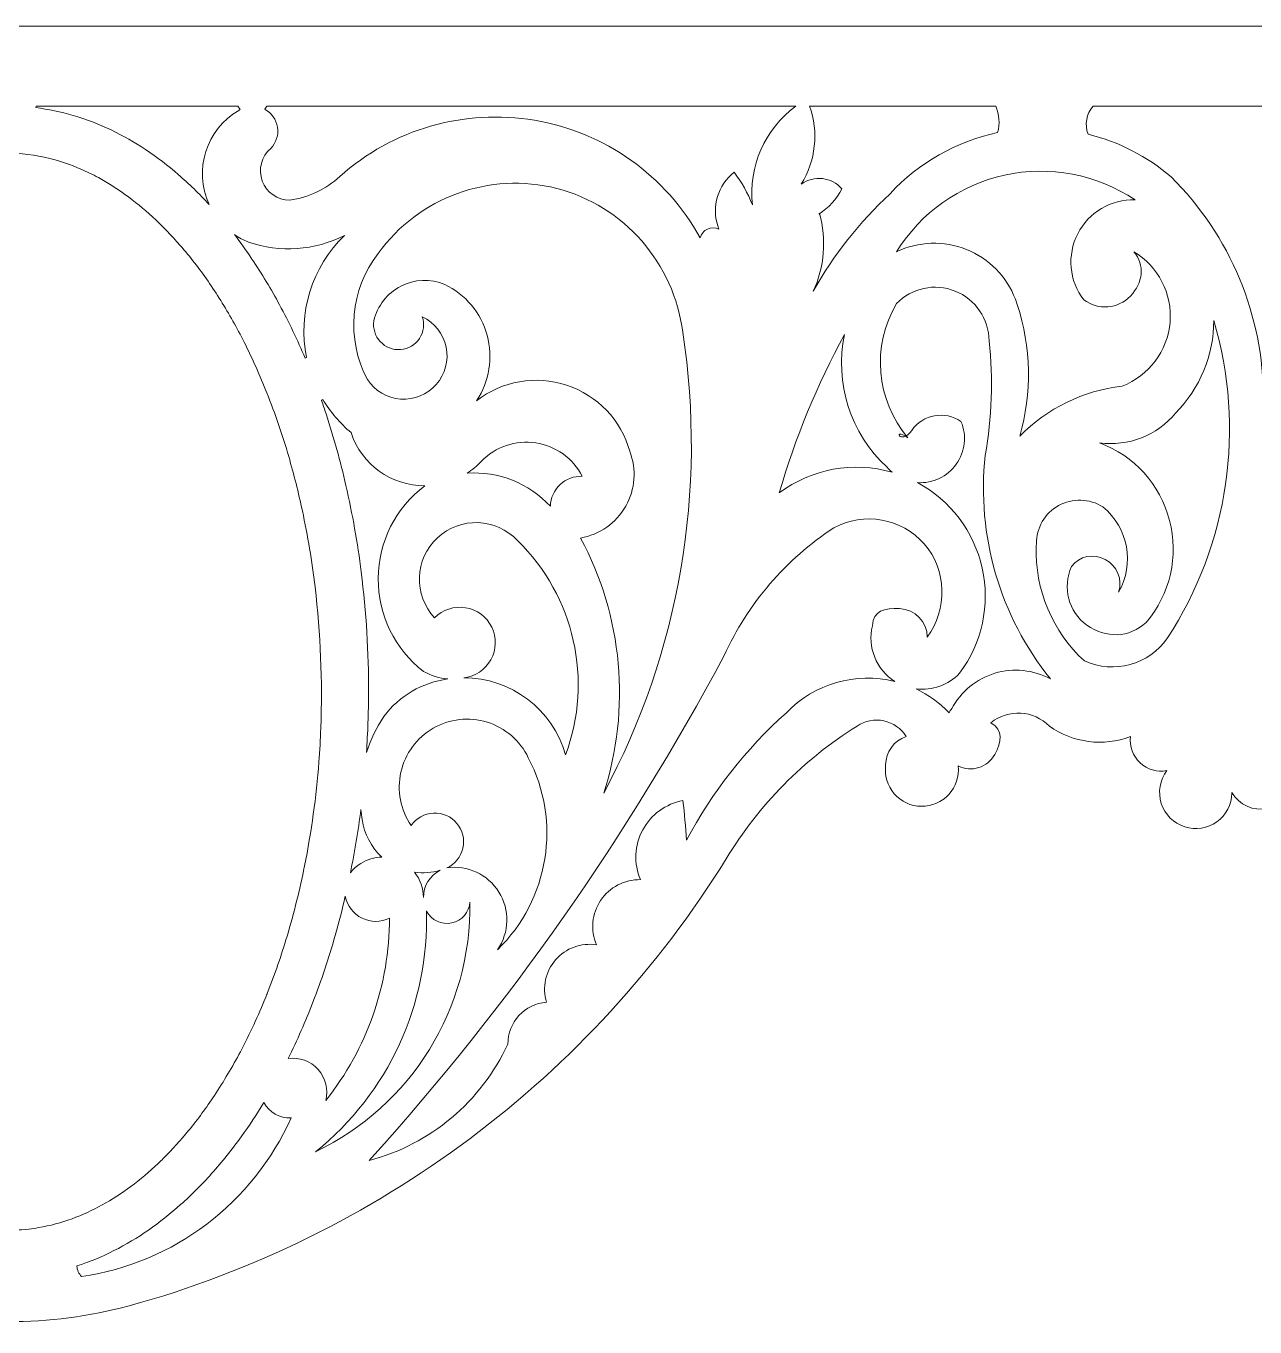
# Model space of a CAD drawing. Header units: millimetres. Extents: x 4607 to 4809, y 1593 to 1731.
# Drawn here: x 4709.4 to 4765.2, y 1592.9 to 1652.1 of the extents above; entities that cross this region are included whole.
import ezdxf

# ---------------------------------------------------------------- set-up
doc = ezdxf.new("R2010")
doc.units = ezdxf.units.MM
doc.header["$MEASUREMENT"] = 0
doc.layers.add('SITARA ALL', color=18, linetype='Continuous', true_color=0x000000)

msp = doc.modelspace()

# ---------------------------------------------------------------- linework, layer by layer
at = {"layer": 'SITARA ALL', "lineweight": 9}
for points, knots in [([(4764.194, 1617.232), (4764.512, 1616.66), (4765.169, 1616.365), (4765.808, 1616.508), (4766.447, 1616.65), (4766.914, 1617.175), (4766.958, 1617.829), (4767.922, 1616.636), (4769.368, 1615.936), (4770.902, 1615.92), (4772.435, 1615.905), (4773.889, 1616.568), (4774.877, 1617.742), (4775.455, 1618.49), (4775.917, 1619.32), (4776.25, 1620.205), (4776.372, 1619.757), (4776.646, 1619.365), (4777.026, 1619.098), (4775.909, 1618.091), (4775.426, 1616.557), (4775.768, 1615.092), (4775.496, 1615.404), (4775.067, 1615.527), (4774.671, 1615.407), (4774.275, 1615.287), (4773.987, 1614.953), (4773.934, 1614.543), (4773.339, 1615.278), (4772.373, 1615.605), (4771.454, 1615.381), (4770.535, 1615.157), (4769.831, 1614.436), (4769.641, 1613.51), (4769.484, 1612.437), (4769.687, 1611.342), (4770.219, 1610.397), (4770.373, 1610.165), (4770.614, 1610.005), (4770.888, 1609.955), (4771.162, 1609.904), (4771.444, 1609.967), (4771.67, 1610.129), (4771.896, 1610.291), (4772.047, 1610.539), (4772.087, 1610.814), (4772.127, 1611.09), (4772.054, 1611.369), (4771.883, 1611.589), (4771.517, 1611.857), (4771.384, 1612.344), (4771.563, 1612.762), (4771.743, 1613.179), (4772.21, 1613.413), (4772.658, 1613.332), (4775.211, 1612.772), (4777.312, 1610.962), (4778.244, 1608.52), (4779.18, 1606.404), (4780.947, 1604.768), (4783.129, 1603.999), (4785.311, 1603.229), (4787.703, 1603.388), (4789.759, 1604.448), (4789.659, 1603.929), (4789.901, 1603.404), (4790.361, 1603.143), (4790.821, 1602.882), (4791.386, 1602.935), (4791.78, 1603.287), (4791.939, 1602.89), (4792.287, 1602.599), (4792.705, 1602.511), (4793.124, 1602.423), (4793.556, 1602.548), (4793.861, 1602.847), (4794.075, 1602.428), (4794.517, 1602.175), (4794.988, 1602.203), (4795.458, 1602.232), (4795.864, 1602.529), (4796.025, 1602.971), (4796.384, 1602.568), (4796.957, 1602.432), (4797.458, 1602.632), (4797.96, 1602.832), (4798.283, 1603.312), (4798.266, 1603.851), (4798.834, 1603.555), (4799.523, 1603.622), (4800.023, 1604.021), (4800.523, 1604.42), (4800.743, 1605.067), (4800.58, 1605.686), (4801.871, 1605.085), (4803.378, 1605.185), (4804.578, 1605.951), (4805.778, 1606.716), (4806.503, 1608.029), (4806.501, 1609.453), (4806.501, 1609.453), (4808.526, 1609.453), (4808.526, 1609.453), (4808.526, 1609.453), (4808.526, 1652.097), (4808.526, 1652.097), (4808.526, 1652.097), (4608.526, 1652.097), (4608.526, 1652.097), (4608.526, 1652.097), (4608.526, 1609.453), (4608.526, 1609.453), (4608.526, 1609.453), (4610.552, 1609.453), (4610.552, 1609.453), (4610.554, 1608.029), (4611.283, 1606.706), (4612.486, 1605.944), (4613.688, 1605.182), (4615.184, 1605.081), (4616.473, 1605.686), (4616.314, 1605.066), (4616.536, 1604.411), (4617.038, 1604.015), (4617.541, 1603.619), (4618.221, 1603.551), (4618.787, 1603.851), (4618.775, 1603.311), (4619.103, 1602.822), (4619.606, 1602.628), (4620.109, 1602.433), (4620.673, 1602.565), (4621.028, 1602.971), (4621.192, 1602.53), (4621.603, 1602.228), (4622.073, 1602.203), (4622.543, 1602.177), (4622.98, 1602.426), (4623.192, 1602.847), (4623.498, 1602.549), (4623.933, 1602.423), (4624.351, 1602.512), (4624.77, 1602.601), (4625.115, 1602.89), (4625.273, 1603.287), (4625.671, 1602.939), (4626.246, 1602.884), (4626.704, 1603.15), (4627.161, 1603.416), (4627.4, 1603.93), (4627.294, 1604.448), (4629.352, 1603.391), (4631.755, 1603.23), (4633.935, 1604.003), (4636.116, 1604.775), (4637.876, 1606.403), (4638.809, 1608.52), (4639.74, 1610.962), (4641.842, 1612.772), (4644.395, 1613.332), (4644.841, 1613.424), (4645.29, 1613.197), (4645.48, 1612.783), (4645.67, 1612.37), (4645.53, 1611.866), (4645.17, 1611.589), (4644.999, 1611.368), (4644.926, 1611.088), (4644.966, 1610.813), (4645.007, 1610.537), (4645.156, 1610.291), (4645.383, 1610.129), (4645.61, 1609.967), (4645.892, 1609.904), (4646.166, 1609.955), (4646.44, 1610.006), (4646.681, 1610.165), (4646.834, 1610.397), (4647.366, 1611.342), (4647.569, 1612.437), (4647.412, 1613.51), (4647.217, 1614.435), (4646.505, 1615.165), (4645.585, 1615.384), (4644.665, 1615.603), (4643.71, 1615.282), (4643.119, 1614.543), (4643.063, 1614.953), (4642.772, 1615.292), (4642.376, 1615.409), (4641.979, 1615.526), (4641.555, 1615.405), (4641.285, 1615.092), (4641.626, 1616.557), (4641.145, 1618.091), (4640.027, 1619.098), (4640.406, 1619.366), (4640.681, 1619.757), (4640.803, 1620.205), (4641.136, 1619.32), (4641.598, 1618.49), (4642.176, 1617.742), (4643.166, 1616.57), (4644.627, 1615.902), (4646.161, 1615.921), (4647.694, 1615.939), (4649.134, 1616.634), (4650.095, 1617.829), (4650.149, 1617.176), (4650.625, 1616.637), (4651.266, 1616.503), (4651.907, 1616.369), (4652.549, 1616.655), (4652.859, 1617.232), (4652.859, 1617.232), (4652.859, 1617.203), (4652.859, 1617.203), (4652.869, 1616.684), (4653.123, 1616.199), (4653.545, 1615.897), (4653.968, 1615.594), (4654.504, 1615.507), (4654.999, 1615.664), (4655.509, 1615.826), (4655.908, 1616.225), (4656.07, 1616.735), (4656.232, 1617.245), (4656.138, 1617.798), (4655.815, 1618.224), (4656.255, 1618.145), (4656.707, 1618.278), (4657.034, 1618.583), (4657.361, 1618.888), (4657.525, 1619.327), (4657.476, 1619.771), (4658.707, 1619.308), (4660.086, 1619.485), (4661.16, 1620.244), (4661.871, 1620.977), (4663.026, 1621.045), (4663.82, 1620.403), (4663.366, 1619.904), (4663.388, 1619.136), (4663.869, 1618.664), (4664.35, 1618.191), (4664.818, 1617.974), (4665.309, 1618.437), (4665.259, 1617.964), (4665.414, 1617.492), (4665.734, 1617.141), (4666.055, 1616.79), (4666.508, 1616.593), (4666.983, 1616.6), (4667.458, 1616.607), (4667.908, 1616.817), (4668.218, 1617.177), (4668.528, 1617.537), (4668.67, 1618.01), (4668.606, 1618.481), (4668.606, 1619.07), (4668.23, 1619.592), (4667.671, 1619.777), (4667.899, 1620.142), (4668.265, 1620.397), (4668.685, 1620.487), (4669.106, 1620.576), (4669.546, 1620.49), (4669.902, 1620.25), (4672.337, 1618.736), (4674.379, 1616.664), (4675.857, 1614.208), (4682.037, 1604.257), (4691.727, 1596.998), (4703.016, 1593.871), (4706.628, 1592.915), (4710.425, 1592.914), (4714.037, 1593.871), (4725.325, 1597), (4735.018, 1604.255), (4741.196, 1614.208), (4742.674, 1616.664), (4744.716, 1618.735), (4747.15, 1620.25), (4747.507, 1620.49), (4747.945, 1620.576), (4748.365, 1620.487), (4748.786, 1620.398), (4749.154, 1620.141), (4749.382, 1619.777), (4748.824, 1619.592), (4748.447, 1619.07), (4748.447, 1618.481), (4748.384, 1618.01), (4748.526, 1617.535), (4748.837, 1617.175), (4749.148, 1616.816), (4749.595, 1616.606), (4750.07, 1616.6), (4750.545, 1616.594), (4751, 1616.792), (4751.32, 1617.143), (4751.64, 1617.495), (4751.795, 1617.964), (4751.744, 1618.437), (4752.347, 1618.135), (4753.081, 1618.364), (4753.405, 1618.955), (4753.729, 1619.546), (4753.812, 1620.056), (4753.233, 1620.403), (4754.027, 1621.046), (4755.181, 1620.976), (4755.893, 1620.244), (4756.967, 1619.485), (4758.346, 1619.308), (4759.577, 1619.771), (4759.529, 1619.327), (4759.693, 1618.885), (4760.021, 1618.581), (4760.349, 1618.276), (4760.798, 1618.144), (4761.238, 1618.224), (4760.916, 1617.797), (4760.821, 1617.24), (4760.984, 1616.731), (4761.147, 1616.222), (4761.544, 1615.825), (4762.054, 1615.664), (4762.549, 1615.508), (4763.089, 1615.595), (4763.51, 1615.898), (4763.932, 1616.202), (4764.185, 1616.682), (4764.194, 1617.202), (4764.194, 1617.202), (4764.194, 1617.232), (4764.194, 1617.232)], [0, 0, 0, 0, 0.008929, 0.008929, 0.008929, 0.017857, 0.017857, 0.017857, 0.026786, 0.026786, 0.026786, 0.035714, 0.035714, 0.035714, 0.044643, 0.044643, 0.044643, 0.053571, 0.053571, 0.053571, 0.0625, 0.0625, 0.0625, 0.071429, 0.071429, 0.071429, 0.080357, 0.080357, 0.080357, 0.089286, 0.089286, 0.089286, 0.098214, 0.098214, 0.098214, 0.107143, 0.107143, 0.107143, 0.116071, 0.116071, 0.116071, 0.125, 0.125, 0.125, 0.133929, 0.133929, 0.133929, 0.142857, 0.142857, 0.142857, 0.151786, 0.151786, 0.151786, 0.160714, 0.160714, 0.160714, 0.169643, 0.169643, 0.169643, 0.178571, 0.178571, 0.178571, 0.1875, 0.1875, 0.1875, 0.196429, 0.196429, 0.196429, 0.205357, 0.205357, 0.205357, 0.214286, 0.214286, 0.214286, 0.223214, 0.223214, 0.223214, 0.232143, 0.232143, 0.232143, 0.241071, 0.241071, 0.241071, 0.25, 0.25, 0.25, 0.258929, 0.258929, 0.258929, 0.267857, 0.267857, 0.267857, 0.276786, 0.276786, 0.276786, 0.285714, 0.285714, 0.285714, 0.294643, 0.294643, 0.294643, 0.303571, 0.303571, 0.303571, 0.3125, 0.3125, 0.3125, 0.321429, 0.321429, 0.321429, 0.330357, 0.330357, 0.330357, 0.339286, 0.339286, 0.339286, 0.348214, 0.348214, 0.348214, 0.357143, 0.357143, 0.357143, 0.366071, 0.366071, 0.366071, 0.375, 0.375, 0.375, 0.383929, 0.383929, 0.383929, 0.392857, 0.392857, 0.392857, 0.401786, 0.401786, 0.401786, 0.410714, 0.410714, 0.410714, 0.419643, 0.419643, 0.419643, 0.428571, 0.428571, 0.428571, 0.4375, 0.4375, 0.4375, 0.446429, 0.446429, 0.446429, 0.455357, 0.455357, 0.455357, 0.464286, 0.464286, 0.464286, 0.473214, 0.473214, 0.473214, 0.482143, 0.482143, 0.482143, 0.491071, 0.491071, 0.491071, 0.5, 0.5, 0.5, 0.508929, 0.508929, 0.508929, 0.517857, 0.517857, 0.517857, 0.526786, 0.526786, 0.526786, 0.535714, 0.535714, 0.535714, 0.544643, 0.544643, 0.544643, 0.553571, 0.553571, 0.553571, 0.5625, 0.5625, 0.5625, 0.571429, 0.571429, 0.571429, 0.580357, 0.580357, 0.580357, 0.589286, 0.589286, 0.589286, 0.598214, 0.598214, 0.598214, 0.607143, 0.607143, 0.607143, 0.616071, 0.616071, 0.616071, 0.625, 0.625, 0.625, 0.633929, 0.633929, 0.633929, 0.642857, 0.642857, 0.642857, 0.651786, 0.651786, 0.651786, 0.660714, 0.660714, 0.660714, 0.669643, 0.669643, 0.669643, 0.678571, 0.678571, 0.678571, 0.6875, 0.6875, 0.6875, 0.696429, 0.696429, 0.696429, 0.705357, 0.705357, 0.705357, 0.714286, 0.714286, 0.714286, 0.723214, 0.723214, 0.723214, 0.732143, 0.732143, 0.732143, 0.741071, 0.741071, 0.741071, 0.75, 0.75, 0.75, 0.758929, 0.758929, 0.758929, 0.767857, 0.767857, 0.767857, 0.776786, 0.776786, 0.776786, 0.785714, 0.785714, 0.785714, 0.794643, 0.794643, 0.794643, 0.803571, 0.803571, 0.803571, 0.8125, 0.8125, 0.8125, 0.821429, 0.821429, 0.821429, 0.830357, 0.830357, 0.830357, 0.839286, 0.839286, 0.839286, 0.848214, 0.848214, 0.848214, 0.857143, 0.857143, 0.857143, 0.866071, 0.866071, 0.866071, 0.875, 0.875, 0.875, 0.883929, 0.883929, 0.883929, 0.892857, 0.892857, 0.892857, 0.901786, 0.901786, 0.901786, 0.910714, 0.910714, 0.910714, 0.919643, 0.919643, 0.919643, 0.928571, 0.928571, 0.928571, 0.9375, 0.9375, 0.9375, 0.946429, 0.946429, 0.946429, 0.955357, 0.955357, 0.955357, 0.964286, 0.964286, 0.964286, 0.973214, 0.973214, 0.973214, 0.982143, 0.982143, 0.982143, 0.991071, 0.991071, 0.991071, 1, 1, 1, 1]), ([(4717.674, 1643.985), (4717.234, 1644.464), (4716.767, 1644.917), (4716.276, 1645.343), (4715.806, 1645.751), (4715.31, 1646.128), (4714.793, 1646.473), (4714.29, 1646.809), (4713.765, 1647.108), (4713.22, 1647.37), (4712.663, 1647.638), (4712.085, 1647.86), (4711.492, 1648.034), (4710.939, 1648.197), (4710.373, 1648.313), (4709.801, 1648.383), (4709.801, 1648.383), (4709.818, 1648.455), (4709.818, 1648.455), (4709.818, 1648.455), (4718.99, 1648.455), (4718.99, 1648.455), (4718.99, 1648.455), (4719.091, 1648.301), (4719.091, 1648.301), (4719.069, 1648.289), (4719.047, 1648.275), (4719.026, 1648.261), (4717.547, 1647.39), (4716.963, 1645.547), (4717.674, 1643.985)], [0, 0, 0, 0, 0.1, 0.1, 0.1, 0.2, 0.2, 0.2, 0.3, 0.3, 0.3, 0.4, 0.4, 0.4, 0.5, 0.5, 0.5, 0.6, 0.6, 0.6, 0.7, 0.7, 0.7, 0.8, 0.8, 0.8, 0.9, 0.9, 0.9, 1, 1, 1, 1]), ([(4740.86, 1642.861), (4740.695, 1642.937), (4740.506, 1642.936), (4740.342, 1642.858), (4740.179, 1642.78), (4740.059, 1642.635), (4740.015, 1642.459), (4738.45, 1645.298), (4735.675, 1647.267), (4732.479, 1647.807), (4729.282, 1648.348), (4726.03, 1647.414), (4723.619, 1645.247), (4722.989, 1644.668), (4722.197, 1644.295), (4721.349, 1644.178), (4720.791, 1644.176), (4720.291, 1644.522), (4720.096, 1645.045), (4719.901, 1645.568), (4720.063, 1646.165), (4720.487, 1646.528), (4720.732, 1646.785), (4720.843, 1647.14), (4720.789, 1647.49), (4720.734, 1647.841), (4720.522, 1648.144), (4720.211, 1648.315), (4720.211, 1648.315), (4720.304, 1648.455), (4720.304, 1648.455), (4720.304, 1648.455), (4744.36, 1648.455), (4744.36, 1648.455), (4742.95, 1647.412), (4742.199, 1645.702), (4742.385, 1643.958), (4742.181, 1644.489), (4741.903, 1644.988), (4741.559, 1645.442), (4740.823, 1644.865), (4740.524, 1643.893), (4740.809, 1643.003), (4740.809, 1643.003), (4740.86, 1642.861), (4740.86, 1642.861)], [0, 0, 0, 0, 0.066667, 0.066667, 0.066667, 0.133333, 0.133333, 0.133333, 0.2, 0.2, 0.2, 0.266667, 0.266667, 0.266667, 0.333333, 0.333333, 0.333333, 0.4, 0.4, 0.4, 0.466667, 0.466667, 0.466667, 0.533333, 0.533333, 0.533333, 0.6, 0.6, 0.6, 0.666667, 0.666667, 0.666667, 0.733333, 0.733333, 0.733333, 0.8, 0.8, 0.8, 0.866667, 0.866667, 0.866667, 0.933333, 0.933333, 0.933333, 1, 1, 1, 1]), ([(4745.156, 1640.028), (4745.661, 1641.139), (4745.762, 1642.39), (4745.442, 1643.567), (4745.43, 1643.559), (4745.418, 1643.551), (4745.405, 1643.543), (4745.852, 1643.825), (4746.216, 1644.221), (4746.458, 1644.69), (4745.99, 1645.231), (4745.186, 1645.323), (4744.609, 1644.899), (4745.267, 1645.966), (4745.408, 1647.273), (4744.99, 1648.455), (4744.99, 1648.455), (4753.452, 1648.455), (4753.452, 1648.455), (4753.621, 1648.075), (4753.652, 1647.647), (4753.539, 1647.246), (4751.661, 1646.85), (4749.954, 1645.88), (4748.653, 1644.469), (4747.259, 1643.183), (4746.079, 1641.685), (4745.156, 1640.028)], [0, 0, 0, 0, 0.111111, 0.111111, 0.111111, 0.222222, 0.222222, 0.222222, 0.333333, 0.333333, 0.333333, 0.444444, 0.444444, 0.444444, 0.555556, 0.555556, 0.555556, 0.666667, 0.666667, 0.666667, 0.777778, 0.777778, 0.777778, 0.888889, 0.888889, 0.888889, 1, 1, 1, 1]), ([(4765.629, 1635.139), (4765.629, 1638.93), (4764.12, 1642.562), (4761.432, 1645.235), (4760.339, 1646.168), (4759.044, 1646.832), (4757.65, 1647.176), (4757.486, 1647.612), (4757.575, 1648.104), (4757.881, 1648.455), (4757.881, 1648.455), (4775.623, 1648.455), (4775.623, 1648.455), (4775.676, 1648.247), (4775.682, 1648.03), (4775.641, 1647.819), (4773.238, 1647.112), (4771.093, 1645.723), (4769.465, 1643.819), (4767.501, 1641.279), (4766.185, 1638.301), (4765.629, 1635.139)], [0, 0, 0, 0, 0.142857, 0.142857, 0.142857, 0.285714, 0.285714, 0.285714, 0.428571, 0.428571, 0.428571, 0.571429, 0.571429, 0.571429, 0.714286, 0.714286, 0.714286, 0.857143, 0.857143, 0.857143, 1, 1, 1, 1]), ([(4708.435, 1646.313), (4709.107, 1646.315), (4709.777, 1646.234), (4710.43, 1646.071), (4710.913, 1645.95), (4711.386, 1645.79), (4711.842, 1645.591), (4712.114, 1645.473), (4712.381, 1645.343), (4712.641, 1645.202), (4713.061, 1644.973), (4713.466, 1644.718), (4713.853, 1644.439), (4714.29, 1644.123), (4714.708, 1643.781), (4715.105, 1643.416), (4715.549, 1643.006), (4715.97, 1642.573), (4716.366, 1642.116), (4716.816, 1641.597), (4717.238, 1641.054), (4717.629, 1640.489), (4717.829, 1640.201), (4718.022, 1639.909), (4718.207, 1639.612), (4718.591, 1638.996), (4718.946, 1638.362), (4719.272, 1637.714), (4719.651, 1636.96), (4719.997, 1636.189), (4720.308, 1635.405), (4720.684, 1634.455), (4721.015, 1633.488), (4721.3, 1632.507), (4721.536, 1631.696), (4721.743, 1630.876), (4721.92, 1630.049), (4722.165, 1628.903), (4722.357, 1627.745), (4722.496, 1626.581), (4722.75, 1624.451), (4722.838, 1622.304), (4722.758, 1620.16), (4722.739, 1619.647), (4722.71, 1619.133), (4722.671, 1618.621), (4722.551, 1617.032), (4722.333, 1615.451), (4722.02, 1613.889), (4721.804, 1612.811), (4721.538, 1611.744), (4721.224, 1610.691), (4720.966, 1609.825), (4720.671, 1608.971), (4720.339, 1608.131), (4720.311, 1608.059), (4720.282, 1607.988), (4720.253, 1607.917), (4719.911, 1607.071), (4719.526, 1606.243), (4719.1, 1605.436), (4718.74, 1604.754), (4718.347, 1604.09), (4717.921, 1603.447), (4717.557, 1602.896), (4717.165, 1602.364), (4716.748, 1601.852), (4716.386, 1601.408), (4716.001, 1600.983), (4715.594, 1600.578), (4715.519, 1600.503), (4715.442, 1600.429), (4715.365, 1600.356), (4714.972, 1599.982), (4714.556, 1599.631), (4714.121, 1599.307), (4713.707, 1598.998), (4713.272, 1598.717), (4712.821, 1598.467), (4712.38, 1598.223), (4711.921, 1598.013), (4711.447, 1597.839), (4710.953, 1597.658), (4710.443, 1597.522), (4709.924, 1597.433), (4709.778, 1597.409), (4709.631, 1597.388), (4709.484, 1597.371), (4708.596, 1597.271), (4707.697, 1597.319), (4706.825, 1597.513), (4706.332, 1597.624), (4705.848, 1597.776), (4705.381, 1597.97), (4704.937, 1598.153), (4704.507, 1598.368), (4704.094, 1598.612), (4703.908, 1598.721), (4703.726, 1598.835), (4703.547, 1598.954), (4703.13, 1599.232), (4702.73, 1599.536), (4702.349, 1599.862), (4701.919, 1600.23), (4701.51, 1600.622), (4701.124, 1601.035), (4700.683, 1601.507), (4700.268, 1602.002), (4699.88, 1602.519), (4699.431, 1603.115), (4699.014, 1603.735), (4698.63, 1604.376), (4698.465, 1604.651), (4698.305, 1604.93), (4698.151, 1605.212), (4697.78, 1605.895), (4697.438, 1606.594), (4697.128, 1607.307), (4696.764, 1608.145), (4696.437, 1608.999), (4696.148, 1609.867), (4695.791, 1610.938), (4695.487, 1612.026), (4695.236, 1613.127), (4695.079, 1613.814), (4694.941, 1614.504), (4694.824, 1615.199), (4694.609, 1616.471), (4694.457, 1617.754), (4694.368, 1619.041), (4694.225, 1621.079), (4694.234, 1623.125), (4694.394, 1625.162), (4694.434, 1625.671), (4694.484, 1626.178), (4694.544, 1626.685), (4694.713, 1628.12), (4694.964, 1629.544), (4695.296, 1630.95), (4695.538, 1631.975), (4695.827, 1632.988), (4696.161, 1633.987), (4696.439, 1634.814), (4696.752, 1635.629), (4697.1, 1636.429), (4697.193, 1636.644), (4697.289, 1636.857), (4697.388, 1637.068), (4697.746, 1637.835), (4698.142, 1638.583), (4698.577, 1639.309), (4698.947, 1639.929), (4699.348, 1640.529), (4699.779, 1641.108), (4700.155, 1641.612), (4700.556, 1642.097), (4700.983, 1642.56), (4701.352, 1642.961), (4701.743, 1643.342), (4702.154, 1643.701), (4702.276, 1643.807), (4702.399, 1643.911), (4702.525, 1644.012), (4702.919, 1644.332), (4703.334, 1644.627), (4703.766, 1644.896), (4704.187, 1645.158), (4704.627, 1645.389), (4705.081, 1645.588), (4705.557, 1645.796), (4706.05, 1645.962), (4706.555, 1646.084), (4707.17, 1646.234), (4707.801, 1646.311), (4708.435, 1646.313)], [0, 0, 0, 0, 0.017241, 0.017241, 0.017241, 0.034483, 0.034483, 0.034483, 0.051724, 0.051724, 0.051724, 0.068966, 0.068966, 0.068966, 0.086207, 0.086207, 0.086207, 0.103448, 0.103448, 0.103448, 0.12069, 0.12069, 0.12069, 0.137931, 0.137931, 0.137931, 0.155172, 0.155172, 0.155172, 0.172414, 0.172414, 0.172414, 0.189655, 0.189655, 0.189655, 0.206897, 0.206897, 0.206897, 0.224138, 0.224138, 0.224138, 0.241379, 0.241379, 0.241379, 0.258621, 0.258621, 0.258621, 0.275862, 0.275862, 0.275862, 0.293103, 0.293103, 0.293103, 0.310345, 0.310345, 0.310345, 0.327586, 0.327586, 0.327586, 0.344828, 0.344828, 0.344828, 0.362069, 0.362069, 0.362069, 0.37931, 0.37931, 0.37931, 0.396552, 0.396552, 0.396552, 0.413793, 0.413793, 0.413793, 0.431034, 0.431034, 0.431034, 0.448276, 0.448276, 0.448276, 0.465517, 0.465517, 0.465517, 0.482759, 0.482759, 0.482759, 0.5, 0.5, 0.5, 0.517241, 0.517241, 0.517241, 0.534483, 0.534483, 0.534483, 0.551724, 0.551724, 0.551724, 0.568966, 0.568966, 0.568966, 0.586207, 0.586207, 0.586207, 0.603448, 0.603448, 0.603448, 0.62069, 0.62069, 0.62069, 0.637931, 0.637931, 0.637931, 0.655172, 0.655172, 0.655172, 0.672414, 0.672414, 0.672414, 0.689655, 0.689655, 0.689655, 0.706897, 0.706897, 0.706897, 0.724138, 0.724138, 0.724138, 0.741379, 0.741379, 0.741379, 0.758621, 0.758621, 0.758621, 0.775862, 0.775862, 0.775862, 0.793103, 0.793103, 0.793103, 0.810345, 0.810345, 0.810345, 0.827586, 0.827586, 0.827586, 0.844828, 0.844828, 0.844828, 0.862069, 0.862069, 0.862069, 0.87931, 0.87931, 0.87931, 0.896552, 0.896552, 0.896552, 0.913793, 0.913793, 0.913793, 0.931034, 0.931034, 0.931034, 0.948276, 0.948276, 0.948276, 0.965517, 0.965517, 0.965517, 0.982759, 0.982759, 0.982759, 1, 1, 1, 1]), ([(4735.624, 1617.191), (4736.867, 1621.045), (4736.488, 1625.237), (4734.572, 1628.806), (4735.439, 1628.957), (4736.192, 1629.488), (4736.625, 1630.254), (4737.058, 1631.019), (4737.127, 1631.933), (4736.81, 1632.754), (4736.413, 1634.173), (4735.334, 1635.3), (4733.934, 1635.759), (4732.534, 1636.219), (4731.006, 1635.958), (4729.845, 1635.051), (4730.427, 1635.929), (4730.601, 1637.015), (4730.322, 1638.03), (4730.043, 1639.045), (4729.343, 1639.888), (4728.395, 1640.344), (4727.75, 1640.612), (4727.02, 1640.581), (4726.399, 1640.262), (4725.779, 1639.943), (4725.331, 1639.37), (4725.173, 1638.69), (4725.119, 1638.345), (4725.226, 1637.994), (4725.463, 1637.738), (4725.701, 1637.482), (4726.041, 1637.349), (4726.389, 1637.378), (4726.738, 1637.407), (4727.053, 1637.594), (4727.246, 1637.886), (4727.438, 1638.178), (4727.486, 1638.539), (4727.375, 1638.871), (4727.932, 1638.607), (4728.334, 1638.097), (4728.459, 1637.493), (4728.585, 1636.889), (4728.417, 1636.259), (4728.011, 1635.794), (4727.605, 1635.33), (4727.005, 1635.083), (4726.39, 1635.127), (4725.775, 1635.171), (4725.214, 1635.505), (4724.878, 1636.022), (4723.897, 1637.861), (4724.09, 1640.106), (4725.368, 1641.752), (4727.21, 1644.312), (4730.432, 1645.484), (4733.489, 1644.707), (4736.546, 1643.929), (4738.823, 1641.297), (4739.218, 1638.168), (4740.33, 1630.972), (4739.067, 1623.606), (4735.624, 1617.191)], [0, 0, 0, 0, 0.047619, 0.047619, 0.047619, 0.095238, 0.095238, 0.095238, 0.142857, 0.142857, 0.142857, 0.190476, 0.190476, 0.190476, 0.238095, 0.238095, 0.238095, 0.285714, 0.285714, 0.285714, 0.333333, 0.333333, 0.333333, 0.380952, 0.380952, 0.380952, 0.428571, 0.428571, 0.428571, 0.47619, 0.47619, 0.47619, 0.52381, 0.52381, 0.52381, 0.571429, 0.571429, 0.571429, 0.619048, 0.619048, 0.619048, 0.666667, 0.666667, 0.666667, 0.714286, 0.714286, 0.714286, 0.761905, 0.761905, 0.761905, 0.809524, 0.809524, 0.809524, 0.857143, 0.857143, 0.857143, 0.904762, 0.904762, 0.904762, 0.952381, 0.952381, 0.952381, 1, 1, 1, 1]), ([(4754.429, 1639.425), (4754.429, 1639.425), (4754.347, 1639.667), (4754.347, 1639.667), (4753.955, 1640.703), (4753.147, 1641.526), (4752.118, 1641.936), (4751.09, 1642.346), (4749.942, 1642.308), (4748.946, 1641.826), (4750.041, 1643.609), (4751.815, 1644.868), (4753.859, 1645.315), (4755.902, 1645.762), (4758.049, 1645.352), (4759.788, 1644.19), (4758.694, 1644.223), (4757.68, 1643.622), (4757.183, 1642.647), (4756.686, 1641.671), (4756.787, 1640.51), (4757.456, 1639.644), (4758.104, 1639.149), (4759.021, 1639.223), (4759.582, 1639.815), (4760.143, 1640.406), (4760.256, 1641.212), (4759.727, 1641.832), (4760.847, 1641.164), (4761.489, 1639.916), (4761.38, 1638.617), (4761.272, 1637.317), (4760.415, 1636.186), (4759.2, 1635.713), (4757.432, 1635.51), (4755.789, 1634.706), (4754.544, 1633.435), (4755.111, 1635.398), (4755.071, 1637.485), (4754.429, 1639.425)], [0, 0, 0, 0, 0.076923, 0.076923, 0.076923, 0.153846, 0.153846, 0.153846, 0.230769, 0.230769, 0.230769, 0.307692, 0.307692, 0.307692, 0.384615, 0.384615, 0.384615, 0.461538, 0.461538, 0.461538, 0.538462, 0.538462, 0.538462, 0.615385, 0.615385, 0.615385, 0.692308, 0.692308, 0.692308, 0.769231, 0.769231, 0.769231, 0.846154, 0.846154, 0.846154, 0.923077, 0.923077, 0.923077, 1, 1, 1, 1]), ([(4722.047, 1636.984), (4721.697, 1637.811), (4721.309, 1638.622), (4720.883, 1639.413), (4720.498, 1640.128), (4720.079, 1640.824), (4719.627, 1641.498), (4719.372, 1641.876), (4719.107, 1642.246), (4718.83, 1642.608), (4719.028, 1642.472), (4719.241, 1642.358), (4719.464, 1642.267), (4720.903, 1641.774), (4722.48, 1641.882), (4723.838, 1642.568), (4722.351, 1641.132), (4721.7, 1639.039), (4722.112, 1637.014), (4722.112, 1637.014), (4722.047, 1636.984), (4722.047, 1636.984)], [0, 0, 0, 0, 0.142857, 0.142857, 0.142857, 0.285714, 0.285714, 0.285714, 0.428571, 0.428571, 0.428571, 0.571429, 0.571429, 0.571429, 0.714286, 0.714286, 0.714286, 0.857143, 0.857143, 0.857143, 1, 1, 1, 1]), ([(4751.33, 1620.86), (4750.899, 1621.309), (4750.39, 1621.675), (4749.828, 1621.941), (4750.566, 1621.851), (4751.302, 1622.116), (4751.811, 1622.657), (4752.832, 1624.025), (4753.205, 1625.77), (4752.835, 1627.436), (4752.464, 1629.103), (4751.395, 1630.52), (4749.89, 1631.327), (4750.586, 1631.278), (4751.257, 1631.594), (4751.661, 1632.162), (4752.065, 1632.73), (4752.147, 1633.462), (4751.873, 1634.103), (4751.144, 1634.61), (4750.142, 1634.431), (4749.633, 1633.703), (4749.124, 1632.975), (4748.728, 1633.88), (4749.454, 1633.37), (4748.006, 1635.087), (4747.8, 1637.534), (4748.938, 1639.471), (4749.63, 1640.183), (4750.683, 1640.408), (4751.606, 1640.041), (4752.529, 1639.674), (4753.14, 1638.768), (4753.154, 1637.775), (4753.342, 1636.038), (4753.282, 1634.282), (4752.977, 1632.561), (4752.579, 1628.912), (4753.642, 1625.257), (4755.938, 1622.393), (4755.164, 1622.813), (4754.255, 1622.907), (4753.412, 1622.653), (4752.569, 1622.399), (4751.865, 1621.822), (4751.452, 1621.044), (4751.408, 1620.985), (4751.367, 1620.924), (4751.33, 1620.86)], [0, 0, 0, 0, 0.0625, 0.0625, 0.0625, 0.125, 0.125, 0.125, 0.1875, 0.1875, 0.1875, 0.25, 0.25, 0.25, 0.3125, 0.3125, 0.3125, 0.375, 0.375, 0.375, 0.4375, 0.4375, 0.4375, 0.5, 0.5, 0.5, 0.5625, 0.5625, 0.5625, 0.625, 0.625, 0.625, 0.6875, 0.6875, 0.6875, 0.75, 0.75, 0.75, 0.8125, 0.8125, 0.8125, 0.875, 0.875, 0.875, 0.9375, 0.9375, 0.9375, 1, 1, 1, 1]), ([(4755.296, 1628.443), (4755.296, 1628.443), (4755.301, 1628.545), (4755.301, 1628.545), (4755.295, 1629.265), (4755.682, 1629.931), (4756.311, 1630.282), (4756.94, 1630.632), (4757.718, 1630.606), (4758.326, 1630.222), (4759.482, 1629.275), (4759.782, 1627.63), (4759.038, 1626.335), (4759.235, 1626.915), (4758.978, 1627.552), (4758.432, 1627.832), (4757.887, 1628.112), (4757.259, 1628.002), (4756.903, 1627.504), (4756.467, 1626.563), (4756.759, 1625.446), (4757.598, 1624.839), (4758.438, 1624.231), (4759.539, 1624.257), (4760.296, 1624.964), (4761.388, 1626.246), (4761.784, 1627.981), (4761.358, 1629.61), (4760.932, 1631.238), (4759.75, 1632.552), (4758.17, 1633.135), (4759.482, 1632.957), (4760.792, 1633.469), (4761.634, 1634.491), (4762.746, 1635.613), (4763.37, 1637.128), (4763.37, 1638.707), (4764.82, 1633.817), (4764.049, 1628.533), (4761.266, 1624.259), (4760.425, 1623.045), (4758.835, 1622.604), (4757.487, 1623.211), (4756.028, 1624.55), (4755.228, 1626.463), (4755.296, 1628.443)], [0, 0, 0, 0, 0.066667, 0.066667, 0.066667, 0.133333, 0.133333, 0.133333, 0.2, 0.2, 0.2, 0.266667, 0.266667, 0.266667, 0.333333, 0.333333, 0.333333, 0.4, 0.4, 0.4, 0.466667, 0.466667, 0.466667, 0.533333, 0.533333, 0.533333, 0.6, 0.6, 0.6, 0.666667, 0.666667, 0.666667, 0.733333, 0.733333, 0.733333, 0.8, 0.8, 0.8, 0.866667, 0.866667, 0.866667, 0.933333, 0.933333, 0.933333, 1, 1, 1, 1]), ([(4743.611, 1630.861), (4744.334, 1633.365), (4745.329, 1635.783), (4746.579, 1638.071), (4746.111, 1635.855), (4746.844, 1633.557), (4748.512, 1632.025), (4748.583, 1631.942), (4748.66, 1631.865), (4748.743, 1631.795), (4746.98, 1632.304), (4745.081, 1631.959), (4743.611, 1630.861)], [0, 0, 0, 0, 0.25, 0.25, 0.25, 0.5, 0.5, 0.5, 0.75, 0.75, 0.75, 1, 1, 1, 1]), ([(4724.835, 1619.048), (4724.895, 1619.949), (4724.926, 1620.852), (4724.93, 1621.756), (4724.937, 1623.596), (4724.826, 1625.435), (4724.596, 1627.261), (4724.43, 1628.582), (4724.199, 1629.894), (4723.902, 1631.193), (4723.651, 1632.294), (4723.348, 1633.383), (4722.995, 1634.456), (4722.929, 1634.656), (4722.862, 1634.855), (4722.792, 1635.054), (4722.792, 1635.054), (4722.85, 1635.111), (4722.85, 1635.111), (4723.193, 1634.54), (4723.627, 1634.029), (4724.136, 1633.599), (4724.616, 1632.155), (4725.964, 1631.181), (4727.486, 1631.181), (4726.161, 1630.185), (4725.378, 1628.627), (4725.369, 1626.969), (4725.359, 1625.311), (4726.116, 1623.751), (4727.43, 1622.74), (4727.768, 1622.539), (4728.148, 1622.421), (4728.54, 1622.393), (4727.377, 1622.241), (4726.325, 1621.626), (4725.623, 1620.685), (4725.283, 1620.18), (4725.017, 1619.629), (4724.835, 1619.048)], [0, 0, 0, 0, 0.076923, 0.076923, 0.076923, 0.153846, 0.153846, 0.153846, 0.230769, 0.230769, 0.230769, 0.307692, 0.307692, 0.307692, 0.384615, 0.384615, 0.384615, 0.461538, 0.461538, 0.461538, 0.538462, 0.538462, 0.538462, 0.615385, 0.615385, 0.615385, 0.692308, 0.692308, 0.692308, 0.769231, 0.769231, 0.769231, 0.846154, 0.846154, 0.846154, 0.923077, 0.923077, 0.923077, 1, 1, 1, 1]), ([(4733.198, 1630.25), (4732.233, 1631.303), (4730.839, 1631.858), (4729.414, 1631.754), (4729.652, 1631.91), (4729.871, 1632.093), (4730.065, 1632.301), (4730.706, 1632.958), (4731.623, 1633.268), (4732.531, 1633.133), (4733.439, 1632.998), (4734.23, 1632.429), (4734.652, 1631.613), (4734.278, 1631.627), (4733.914, 1631.49), (4733.641, 1631.233), (4733.368, 1630.977), (4733.209, 1630.624), (4733.198, 1630.25)], [0, 0, 0, 0, 0.166667, 0.166667, 0.166667, 0.333333, 0.333333, 0.333333, 0.5, 0.5, 0.5, 0.666667, 0.666667, 0.666667, 0.833333, 0.833333, 0.833333, 1, 1, 1, 1]), ([(4724.955, 1600.485), (4724.955, 1600.485), (4725.065, 1600.607), (4725.065, 1600.607), (4731.322, 1607.544), (4736.706, 1615.218), (4741.101, 1623.462), (4742.182, 1625.826), (4743.91, 1627.838), (4746.083, 1629.264), (4747.457, 1630.014), (4749.168, 1629.712), (4750.201, 1628.535), (4751.234, 1627.359), (4751.261, 1625.554), (4750.34, 1624.289), (4750.343, 1624.992), (4749.787, 1625.571), (4749.084, 1625.595), (4748.381, 1625.62), (4747.893, 1625.52), (4747.847, 1624.818), (4747.606, 1623.841), (4748.016, 1622.821), (4748.866, 1622.285), (4747.084, 1622.726), (4745.204, 1622.182), (4743.933, 1620.857), (4742.088, 1619.209), (4740.552, 1617.247), (4739.396, 1615.06), (4739.351, 1615.662), (4739.296, 1616.264), (4739.229, 1616.864), (4738.448, 1616.717), (4737.775, 1616.225), (4737.399, 1615.524), (4737.023, 1614.824), (4736.982, 1613.996), (4737.291, 1613.264), (4736.568, 1613.276), (4735.889, 1612.921), (4735.486, 1612.321), (4735.083, 1611.721), (4735.009, 1610.964), (4735.293, 1610.299), (4734.598, 1610.406), (4733.897, 1610.148), (4733.436, 1609.618), (4732.975, 1609.087), (4732.817, 1608.363), (4733.019, 1607.69), (4732.028, 1607.606), (4731.265, 1606.78), (4731.263, 1605.784), (4730.056, 1603.166), (4727.742, 1601.223), (4724.955, 1600.485)], [0, 0, 0, 0, 0.052632, 0.052632, 0.052632, 0.105263, 0.105263, 0.105263, 0.157895, 0.157895, 0.157895, 0.210526, 0.210526, 0.210526, 0.263158, 0.263158, 0.263158, 0.315789, 0.315789, 0.315789, 0.368421, 0.368421, 0.368421, 0.421053, 0.421053, 0.421053, 0.473684, 0.473684, 0.473684, 0.526316, 0.526316, 0.526316, 0.578947, 0.578947, 0.578947, 0.631579, 0.631579, 0.631579, 0.684211, 0.684211, 0.684211, 0.736842, 0.736842, 0.736842, 0.789474, 0.789474, 0.789474, 0.842105, 0.842105, 0.842105, 0.894737, 0.894737, 0.894737, 0.947368, 0.947368, 0.947368, 1, 1, 1, 1]), ([(4733.894, 1618.947), (4733.303, 1621.019), (4731.413, 1622.448), (4729.258, 1622.447), (4729.78, 1622.504), (4730.241, 1622.811), (4730.494, 1623.27), (4730.748, 1623.729), (4730.764, 1624.279), (4730.534, 1624.751), (4730.304, 1625.222), (4729.86, 1625.552), (4729.342, 1625.636), (4728.824, 1625.719), (4728.301, 1625.548), (4727.935, 1625.173), (4726.965, 1626.214), (4727.022, 1627.843), (4728.06, 1628.814), (4729.099, 1629.786), (4730.735, 1629.726), (4731.709, 1628.689), (4734.294, 1626.158), (4735.149, 1622.34), (4733.894, 1618.947)], [0, 0, 0, 0, 0.125, 0.125, 0.125, 0.25, 0.25, 0.25, 0.375, 0.375, 0.375, 0.5, 0.5, 0.5, 0.625, 0.625, 0.625, 0.75, 0.75, 0.75, 0.875, 0.875, 0.875, 1, 1, 1, 1]), ([(4730.794, 1610.074), (4731.338, 1610.858), (4731.363, 1611.891), (4730.857, 1612.7), (4730.352, 1613.509), (4729.429, 1613.942), (4728.486, 1613.797), (4728.857, 1613.966), (4729.129, 1614.299), (4729.219, 1614.698), (4729.31, 1615.096), (4729.211, 1615.511), (4728.948, 1615.824), (4728.686, 1616.137), (4728.293, 1616.31), (4727.885, 1616.291), (4727.477, 1616.272), (4727.103, 1616.066), (4726.871, 1615.729), (4726.383, 1616.437), (4726.212, 1617.317), (4726.4, 1618.156), (4726.588, 1618.995), (4727.122, 1619.719), (4727.866, 1620.151), (4728.61, 1620.582), (4729.5, 1620.683), (4730.322, 1620.429), (4731.144, 1620.175), (4731.824, 1619.585), (4732.195, 1618.809), (4733.715, 1615.911), (4733.142, 1612.354), (4730.794, 1610.074)], [0, 0, 0, 0, 0.090909, 0.090909, 0.090909, 0.181818, 0.181818, 0.181818, 0.272727, 0.272727, 0.272727, 0.363636, 0.363636, 0.363636, 0.454545, 0.454545, 0.454545, 0.545455, 0.545455, 0.545455, 0.636364, 0.636364, 0.636364, 0.727273, 0.727273, 0.727273, 0.818182, 0.818182, 0.818182, 0.909091, 0.909091, 0.909091, 1, 1, 1, 1]), ([(4724.106, 1613.574), (4724.299, 1614.527), (4724.457, 1615.487), (4724.581, 1616.451), (4724.598, 1616.301), (4724.62, 1616.151), (4724.647, 1616.002), (4724.729, 1615.344), (4725.043, 1614.739), (4725.534, 1614.293), (4725.193, 1614.284), (4724.862, 1614.181), (4724.576, 1613.995), (4724.389, 1613.892), (4724.228, 1613.748), (4724.106, 1613.574)], [0, 0, 0, 0, 0.2, 0.2, 0.2, 0.4, 0.4, 0.4, 0.6, 0.6, 0.6, 0.8, 0.8, 0.8, 1, 1, 1, 1]), ([(4727.423, 1612.45), (4727.423, 1612.868), (4727.282, 1613.273), (4727.022, 1613.599), (4727.414, 1613.546), (4727.813, 1613.577), (4728.192, 1613.691), (4727.721, 1613.457), (4727.423, 1612.976), (4727.423, 1612.45)], [0, 0, 0, 0, 0.333333, 0.333333, 0.333333, 0.666667, 0.666667, 0.666667, 1, 1, 1, 1]), ([(4722.983, 1603.214), (4723.112, 1603.714), (4722.981, 1604.245), (4722.636, 1604.628), (4722.291, 1605.012), (4721.78, 1605.198), (4721.27, 1605.122), (4721.687, 1605.962), (4722.064, 1606.82), (4722.402, 1607.695), (4722.785, 1608.686), (4723.122, 1609.694), (4723.412, 1610.716), (4723.581, 1611.31), (4723.735, 1611.908), (4723.874, 1612.509), (4723.956, 1612.076), (4724.237, 1611.706), (4724.633, 1611.511), (4725.028, 1611.316), (4725.49, 1611.317), (4725.883, 1611.517), (4725.883, 1608.501), (4724.86, 1605.574), (4722.983, 1603.214)], [0, 0, 0, 0, 0.125, 0.125, 0.125, 0.25, 0.25, 0.25, 0.375, 0.375, 0.375, 0.5, 0.5, 0.5, 0.625, 0.625, 0.625, 0.75, 0.75, 0.75, 0.875, 0.875, 0.875, 1, 1, 1, 1]), ([(4722.523, 1600.888), (4725.828, 1603.55), (4727.694, 1607.605), (4727.561, 1611.848), (4727.563, 1611.843), (4727.565, 1611.839), (4727.567, 1611.834), (4727.786, 1611.417), (4728.257, 1611.197), (4728.718, 1611.297), (4729.178, 1611.398), (4729.514, 1611.777), (4729.539, 1612.247), (4729.624, 1607.417), (4726.879, 1602.977), (4722.523, 1600.888)], [0, 0, 0, 0, 0.2, 0.2, 0.2, 0.4, 0.4, 0.4, 0.6, 0.6, 0.6, 0.8, 0.8, 0.8, 1, 1, 1, 1]), ([(4711.878, 1595.204), (4711.751, 1595.335), (4711.676, 1595.508), (4711.666, 1595.691), (4712.245, 1595.879), (4712.809, 1596.112), (4713.351, 1596.387), (4713.894, 1596.663), (4714.417, 1596.975), (4714.916, 1597.322), (4715.429, 1597.679), (4715.92, 1598.066), (4716.385, 1598.483), (4716.879, 1598.925), (4717.348, 1599.395), (4717.79, 1599.89), (4718.269, 1600.426), (4718.719, 1600.987), (4719.139, 1601.571), (4719.502, 1602.074), (4719.846, 1602.591), (4720.168, 1603.122), (4720.413, 1602.67), (4720.896, 1602.401), (4721.409, 1602.43), (4719.678, 1598.551), (4716.08, 1595.825), (4711.878, 1595.204)], [0, 0, 0, 0, 0.111111, 0.111111, 0.111111, 0.222222, 0.222222, 0.222222, 0.333333, 0.333333, 0.333333, 0.444444, 0.444444, 0.444444, 0.555556, 0.555556, 0.555556, 0.666667, 0.666667, 0.666667, 0.777778, 0.777778, 0.777778, 0.888889, 0.888889, 0.888889, 1, 1, 1, 1])]:
    msp.add_open_spline(points, degree=3, knots=knots, dxfattribs=at)

doc.saveas('drawing.dxf')
